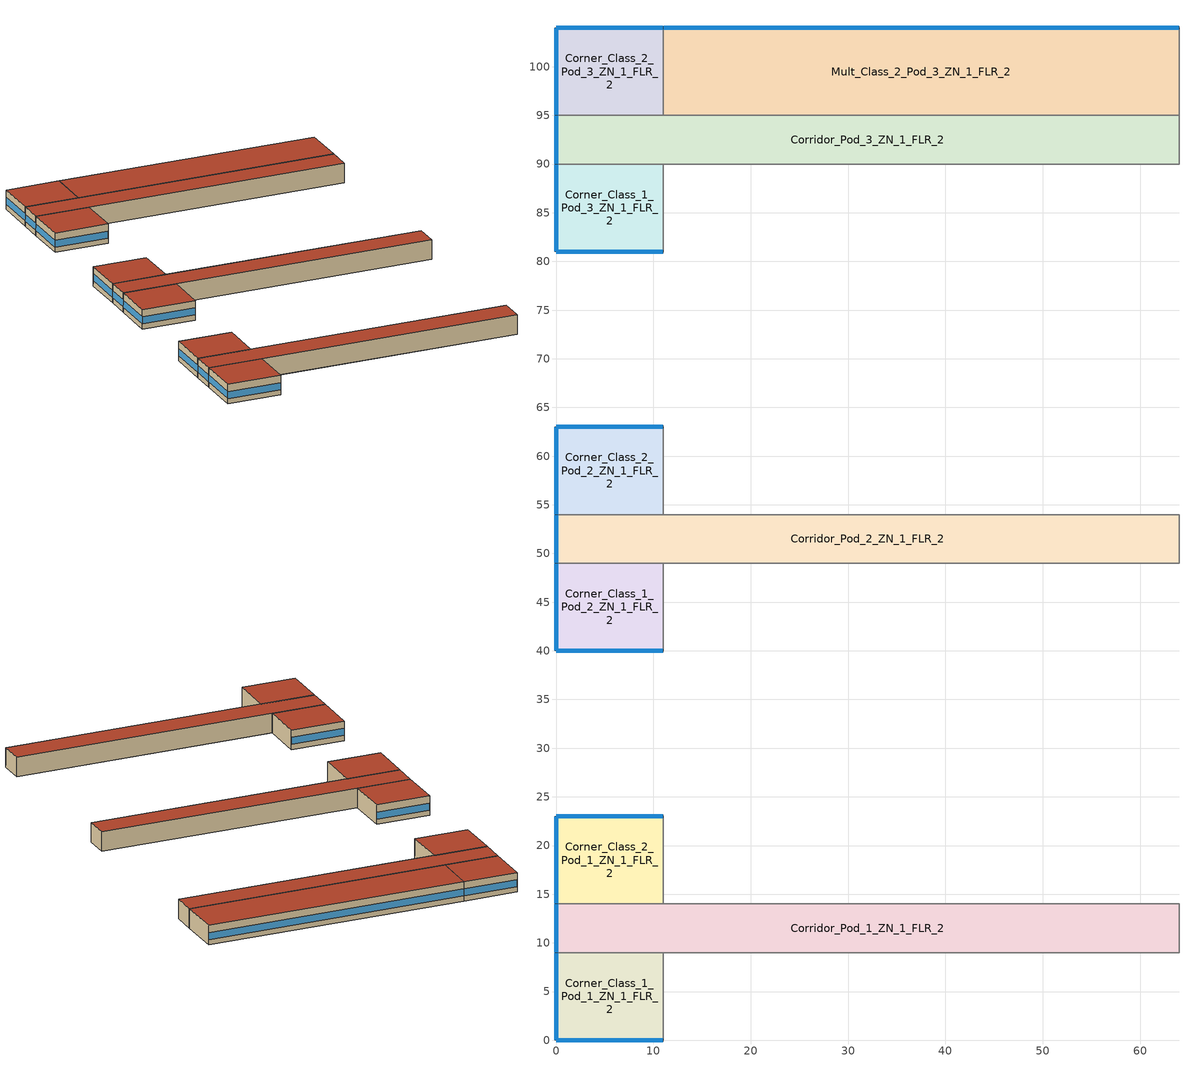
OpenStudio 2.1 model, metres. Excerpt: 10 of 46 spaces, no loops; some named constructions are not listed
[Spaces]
Mult_Class_2_Pod_3_ZN_1_FLR_2
 floor to Mult_Class_2_Pod_3_ZN_1_FLR_1: 64,104 64,95 11,95 11,104 z4
 wall outside (Typical Insulated Steel Framed Exterior Wall R-11.9): 64,104 11,104 z4:8
 wall to Bathrooms_ZN_1_FLR_2: 64,95 64,104 z4:8
 wall to Corner_Class_2_Pod_3_ZN_1_FLR_2: 11,104 11,95 z4:8
 wall to Corridor_Pod_3_ZN_1_FLR_2: 11,95 64,95 z4:8
 window: 63.95,104 11.05,104 z5.1:6.5
 roof outside (Typical IEAD Roof - Highly Reflective R-25.64): 64,95 64,104 11,104 11,95 z8
Corner_Class_2_Pod_3_ZN_1_FLR_2
 floor to Corner_Class_2_Pod_3_ZN_1_FLR_1: 11,104 11,95 0,95 0,104 z4
 wall outside (Typical Insulated Steel Framed Exterior Wall R-11.9): 11,104 0,104 0,95 z4:8
 wall to Corridor_Pod_3_ZN_1_FLR_2: 0,95 11,95 z4:8
 window: 10.95,104 0.05,104 z5.1:6.51; 0,103.95 0,95.05 z5.1:6.52
 roof outside (Typical IEAD Roof - Highly Reflective R-25.64): 11,95 11,104 0,104 0,95 z8
Corridor_Pod_2_ZN_1_FLR_2
 floor to Corridor_Pod_2_ZN_1_FLR_1: 64,54 64,49 0,49 0,54 z4
 wall outside (Typical Insulated Steel Framed Exterior Wall R-11.9): 0,54 0,49 z4:8
 wall to Mult_Class_2_Pod_2_ZN_1_FLR_2: 64,54 11,54 z4:8
 wall to Main_Corridor_ZN_1_FLR_2: 64,49 64,54 z4:8
 wall to Corner_Class_1_Pod_2_ZN_1_FLR_2: 0,49 11,49 z4:8
 wall to Corner_Class_2_Pod_2_ZN_1_FLR_2: 11,54 0,54 z4:8
 wall to Mult_Class_1_Pod_2_ZN_1_FLR_2: 11,49 64,49 z4:8
 window: 0,53.95 0,49.05 z5.1:6.53
 roof outside (Typical IEAD Roof - Highly Reflective R-25.64): 64,49 64,54 0,54 0,49 z8
Corridor_Pod_3_ZN_1_FLR_2
 floor to Corridor_Pod_3_ZN_1_FLR_1: 64,95 64,90 0,90 0,95 z4
 wall outside (Typical Insulated Steel Framed Exterior Wall R-11.9): 0,95 0,90 z4:8
 wall to Mult_Class_1_Pod_3_ZN_1_FLR_2: 11,90 64,90 z4:8
 wall to Corner_Class_1_Pod_3_ZN_1_FLR_2: 0,90 11,90 z4:8
 wall to Bathrooms_ZN_1_FLR_2: 64,90 64,95 z4:8
 window: 0,94.95 0,90.05 z5.1:6.53
 roof outside (Typical IEAD Roof - Highly Reflective R-25.64): 64,90 64,95 0,95 0,90 z8
Corner_Class_2_Pod_2_ZN_1_FLR_2
 floor to Corner_Class_2_Pod_2_ZN_1_FLR_1: 11,63 11,54 0,54 0,63 z4
 wall outside (Typical Insulated Steel Framed Exterior Wall R-11.9): 11,63 0,63 0,54 z4:8
 wall to Mult_Class_2_Pod_2_ZN_1_FLR_2: 11,54 11,63 z4:8
 window: 10.95,63 0.05,63 z5.1:6.51; 0,62.95 0,54.05 z5.1:6.52
 roof outside (Typical IEAD Roof - Highly Reflective R-25.64): 11,54 11,63 0,63 0,54 z8
Corridor_Pod_1_ZN_1_FLR_2
 floor to Corridor_Pod_1_ZN_1_FLR_1: 64,14 64,9 0,9 0,14 z4
 wall outside (Typical Insulated Steel Framed Exterior Wall R-11.9): 0,14 0,9 z4:8
 wall to Corner_Class_2_Pod_1_ZN_1_FLR_2: 11,14 0,14 z4:8
 wall to Mult_Class_2_Pod_1_ZN_1_FLR_2: 64,14 11,14 z4:8
 wall to Lobby_ZN_1_FLR_2: 64,9 64,14 z4:8
 wall to Mult_Class_1_Pod_1_ZN_1_FLR_2: 11,9 64,9 z4:8
 wall to Corner_Class_1_Pod_1_ZN_1_FLR_2: 0,9 11,9 z4:8
 window: 0,13.95 0,9.05 z5.1:6.53
 roof outside (Typical IEAD Roof - Highly Reflective R-25.64): 64,9 64,14 0,14 0,9 z8
Corner_Class_1_Pod_2_ZN_1_FLR_2
 floor to Corner_Class_1_Pod_2_ZN_1_FLR_1: 11,49 11,40 0,40 0,49 z4
 wall outside (Typical Insulated Steel Framed Exterior Wall R-11.9): 0,49 0,40 11,40 z4:8
 wall to Mult_Class_1_Pod_2_ZN_1_FLR_2: 11,40 11,49 z4:8
 window: 0.05,40 10.95,40 z5.1:6.51; 0,48.95 0,40.05 z5.1:6.52
 roof outside (Typical IEAD Roof - Highly Reflective R-25.64): 11,40 11,49 0,49 0,40 z8
Corner_Class_2_Pod_1_ZN_1_FLR_2
 floor to Corner_Class_2_Pod_1_ZN_1_FLR_1: 11,23 11,14 0,14 0,23 z4
 wall outside (Typical Insulated Steel Framed Exterior Wall R-11.9): 11,23 0,23 0,14 z4:8
 wall to Mult_Class_2_Pod_1_ZN_1_FLR_2: 11,14 11,23 z4:8
 window: 0,22.95 0,14.05 z5.1:6.52; 10.95,23 0.05,23 z5.1:6.51
 roof outside (Typical IEAD Roof - Highly Reflective R-25.64): 11,14 11,23 0,23 0,14 z8
Corner_Class_1_Pod_3_ZN_1_FLR_2
 floor to Corner_Class_1_Pod_3_ZN_1_FLR_1: 11,90 11,81 0,81 0,90 z4
 wall outside (Typical Insulated Steel Framed Exterior Wall R-11.9): 0,90 0,81 11,81 z4:8
 wall to Mult_Class_1_Pod_3_ZN_1_FLR_2: 11,81 11,90 z4:8
 window: 0.05,81 10.95,81 z5.1:6.51; 0,89.95 0,81.05 z5.1:6.52
 roof outside (Typical IEAD Roof - Highly Reflective R-25.64): 11,81 11,90 0,90 0,81 z8
Corner_Class_1_Pod_1_ZN_1_FLR_2
 floor to Corner_Class_1_Pod_1_ZN_1_FLR_1: 11,9 11,0 0,0 0,9 z4
 wall outside (Typical Insulated Steel Framed Exterior Wall R-11.9): 0,9 0,0 11,0 z4:8
 wall to Mult_Class_1_Pod_1_ZN_1_FLR_2: 11,0 11,9 z4:8
 window: 0,8.95 0,0.05 z5.1:6.52; 0.05,0 10.95,0 z5.1:6.51
 roof outside (Typical IEAD Roof - Highly Reflective R-25.64): 11,0 11,9 0,9 0,0 z8
[Schedule:Ruleset]
Name | Default Day Schedule | Summer Design Day Schedule | Winter Design Day Schedule
SecondarySchool Kitchen Equip | SecondarySchool Kitchen Equip Default | SecondarySchool Kitchen Equip Summer Design Day | SecondarySchool Kitchen Equip Winter Design Day
SecondarySchool Auditorium Occ | SecondarySchool Auditorium Occ Default | SecondarySchool Auditorium Occ Summer Design Day | SecondarySchool Auditorium Occ Winter Design Day
SecondarySchool Gym Occ | SecondarySchool Gym Occ Default | SecondarySchool Gym Occ Summer Design Day | SecondarySchool Gym Occ Winter Design Day
SecondarySchool Kitchen Gas | SecondarySchool Kitchen Gas Default | SecondarySchool Kitchen Gas Summer Design Day | SecondarySchool Kitchen Gas Winter Design Day
[Schedule:Day]
SecondarySchool Kitchen Equip Default; SecondarySchool Kitchen Equip Summer Design Day; SecondarySchool Kitchen Equip Wkdy Day 1: 8, 0, 0.1, 10, 0, 0.15, 13, 0, 0.25, 15, 0, 0.15, 24, 0, 0.1
SecondarySchool Kitchen Equip Wknd Day; SecondarySchool Kitchen Equip Winter Design Day; SecondarySchool Kitchen Equip Wknd Day 1; SecondarySchool Kitchen Equip Wknd Day 2: 24, 0, 0.1
SecondarySchool Kitchen Equip Wkdy Day: 8, 0, 0.1, 10, 0, 0.13, 13, 0, 0.2, 15, 0, 0.13, 24, 0, 0.1
SecondarySchool Auditorium Occ Default; SecondarySchool Auditorium Occ Summer Design Day; SecondarySchool Auditorium Occ Wkdy Day 1: 8, 0, 0, 15, 0, 0.25, 17, 0, 0.95, 20, 0, 0.1, 24, 0, 0
SecondarySchool Auditorium Occ Wknd Day; SecondarySchool Auditorium Occ Winter Design Day; SecondarySchool Auditorium Occ Wknd Day 1; SecondarySchool Auditorium Occ Wknd Day 2; SecondarySchool Gym Occ Wknd Day; SecondarySchool Gym Occ Winter Design Day; SecondarySchool Gym Occ Wknd Day 1; SecondarySchool Gym Occ Wknd Day 2; SecondarySchool BLDG ELEVATORS WntrDsn|Wknd Day: 24, 0, 0
SecondarySchool Auditorium Occ Wkdy Day: 8, 0, 0, 17, 0, 0.15, 19, 0, 0.35, 24, 0, 0
SecondarySchool Gym Occ Default; SecondarySchool Gym Occ Summer Design Day; SecondarySchool Gym Occ Wkdy Day 1: 8, 0, 0, 16, 0, 0.35, 21, 0, 0.95, 24, 0, 0
SecondarySchool Gym Occ Wkdy Day: 8, 0, 0, 21, 0, 0.35, 24, 0, 0
SecondarySchool Kitchen Gas Default; SecondarySchool Kitchen Gas Summer Design Day; SecondarySchool Kitchen Gas Wkdy Day 1: 8, 0, 0.02, 10, 0, 0.15, 13, 0, 0.2, 15, 0, 0.1, 24, 0, 0.02
SecondarySchool Kitchen Gas Wknd Day; SecondarySchool Kitchen Gas Winter Design Day; SecondarySchool Kitchen Gas Wknd Day 1; SecondarySchool Kitchen Gas Wknd Day 2: 24, 0, 0.02
SecondarySchool Kitchen Gas Wkdy Day: 8, 0, 0.02, 10, 0, 0.1, 13, 0, 0.15, 15, 0, 0.1, 24, 0, 0.02
[Schedule:Rule] Date Specification Type=DateRange; Start Day=1
Name | Schedule Ruleset | Rule Order | Day Schedule | Apply Sunday | Apply Saturday | Start Month | End Month | End Day | Apply Monday | Apply Tuesday | Apply Wednesday | Apply Thursday | Apply Friday
Schedule Rule 11 | SecondarySchool Kitchen Equip | 4 | SecondarySchool Kitchen Equip Wknd Day | Yes | Yes | 1 | 6 | 30
Schedule Rule 12 | SecondarySchool Kitchen Equip | 3 | SecondarySchool Kitchen Equip Wkdy Day |  |  | 7 | 9 | 1 | Yes | Yes | Yes | Yes | Yes
Schedule Rule 13 | SecondarySchool Kitchen Equip | 2 | SecondarySchool Kitchen Equip Wknd Day 1 | Yes | Yes | 7 | 9 | 1
Schedule Rule 14 | SecondarySchool Kitchen Equip | 1 | SecondarySchool Kitchen Equip Wkdy Day 1 |  |  | 9 | 12 | 31 | Yes | Yes | Yes | Yes | Yes
Schedule Rule 15 | SecondarySchool Kitchen Equip | 0 | SecondarySchool Kitchen Equip Wknd Day 2 | Yes | Yes | 9 | 12 | 31
Schedule Rule 25 | SecondarySchool Auditorium Occ | 4 | SecondarySchool Auditorium Occ Wknd Day | Yes | Yes | 1 | 6 | 30
Schedule Rule 26 | SecondarySchool Auditorium Occ | 3 | SecondarySchool Auditorium Occ Wkdy Day |  |  | 7 | 9 | 1 | Yes | Yes | Yes | Yes | Yes
Schedule Rule 27 | SecondarySchool Auditorium Occ | 2 | SecondarySchool Auditorium Occ Wknd Day 1 | Yes | Yes | 7 | 9 | 1
Schedule Rule 28 | SecondarySchool Auditorium Occ | 1 | SecondarySchool Auditorium Occ Wkdy Day 1 |  |  | 9 | 12 | 31 | Yes | Yes | Yes | Yes | Yes
Schedule Rule 29 | SecondarySchool Auditorium Occ | 0 | SecondarySchool Auditorium Occ Wknd Day 2 | Yes | Yes | 9 | 12 | 31
Schedule Rule 35 | SecondarySchool Gym Occ | 4 | SecondarySchool Gym Occ Wknd Day | Yes | Yes | 1 | 6 | 30
Schedule Rule 36 | SecondarySchool Gym Occ | 3 | SecondarySchool Gym Occ Wkdy Day |  |  | 7 | 9 | 1 | Yes | Yes | Yes | Yes | Yes
Schedule Rule 37 | SecondarySchool Gym Occ | 2 | SecondarySchool Gym Occ Wknd Day 1 | Yes | Yes | 7 | 9 | 1
Schedule Rule 38 | SecondarySchool Gym Occ | 1 | SecondarySchool Gym Occ Wkdy Day 1 |  |  | 9 | 12 | 31 | Yes | Yes | Yes | Yes | Yes
Schedule Rule 39 | SecondarySchool Gym Occ | 0 | SecondarySchool Gym Occ Wknd Day 2 | Yes | Yes | 9 | 12 | 31
Schedule Rule 40 | SecondarySchool Kitchen Gas | 4 | SecondarySchool Kitchen Gas Wknd Day | Yes | Yes | 1 | 6 | 30
Schedule Rule 41 | SecondarySchool Kitchen Gas | 3 | SecondarySchool Kitchen Gas Wkdy Day |  |  | 7 | 9 | 1 | Yes | Yes | Yes | Yes | Yes
Schedule Rule 42 | SecondarySchool Kitchen Gas | 2 | SecondarySchool Kitchen Gas Wknd Day 1 | Yes | Yes | 7 | 9 | 1
Schedule Rule 43 | SecondarySchool Kitchen Gas | 1 | SecondarySchool Kitchen Gas Wkdy Day 1 |  |  | 9 | 12 | 31 | Yes | Yes | Yes | Yes | Yes
Schedule Rule 44 | SecondarySchool Kitchen Gas | 0 | SecondarySchool Kitchen Gas Wknd Day 2 | Yes | Yes | 9 | 12 | 31
